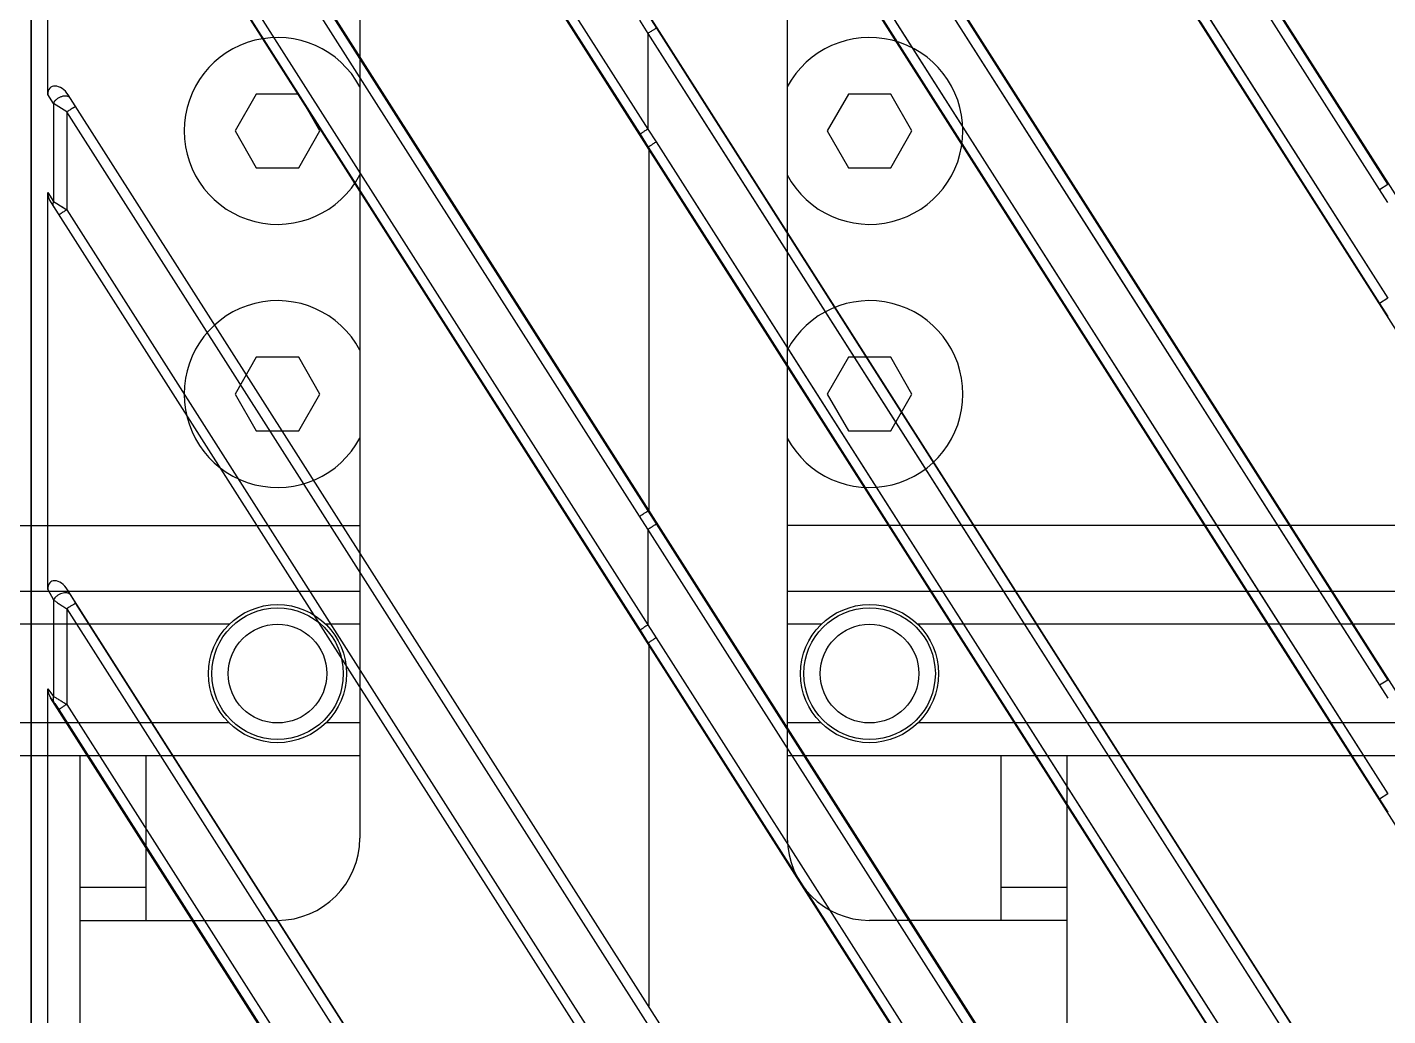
# Model space of a CAD drawing. Header units: millimetres. Extents: x 1409 to 26878, y 589 to 5187.
# Drawn here: x 15404.83 to 15446.2, y 3658.2 to 3688.25 of the extents above; entities that cross this region are included whole.
import ezdxf

# ---------------------------------------------------------------- set-up
doc = ezdxf.new("R2010")
doc.units = ezdxf.units.MM
doc.layers.add('02___PRT_ALL_AXES', color=7, linetype='Continuous')

# ---------------------------------------------------------------- blocks, each defined once
blk = doc.blocks.new('WRSF')
at = {"color": 114, "linetype": 'Continuous', "true_color": 0x139b48}
for p, q in [((12265.07, 6144.563), (12265.07, 6109.563)), ((12278.07, 6144.563), (12278.07, 6109.563)), ((12261.925, 6132.18), (12261.28, 6131.063)), ((12263.215, 6132.18), (12261.925, 6132.18)), ((12263.86, 6131.063), (12263.215, 6132.18)), ((12279.925, 6132.18), (12279.28, 6131.063)), ((12281.215, 6132.18), (12279.925, 6132.18)), ((12281.86, 6131.063), (12281.215, 6132.18)), ((12261.28, 6131.063), (12261.925, 6129.946)), ((12263.215, 6129.946), (12263.86, 6131.063)), ((12279.28, 6131.063), (12279.925, 6129.946)), ((12281.215, 6129.946), (12281.86, 6131.063)), ((12261.925, 6129.946), (12263.215, 6129.946)), ((12279.925, 6129.946), (12281.215, 6129.946)), ((12261.925, 6124.18), (12261.28, 6123.063)), ((12263.215, 6124.18), (12261.925, 6124.18)), ((12263.86, 6123.063), (12263.215, 6124.18)), ((12279.925, 6124.18), (12279.28, 6123.063)), ((12281.215, 6124.18), (12279.925, 6124.18)), ((12281.86, 6123.063), (12281.215, 6124.18)), ((12261.28, 6123.063), (12261.925, 6121.946)), ((12263.215, 6121.946), (12263.86, 6123.063)), ((12279.28, 6123.063), (12279.925, 6121.946)), ((12281.215, 6121.946), (12281.86, 6123.063)), ((12261.925, 6121.946), (12263.215, 6121.946)), ((12279.925, 6121.946), (12281.215, 6121.946)), ((12241.57, 6119.063), (12265.07, 6119.063)), ((12832.07, 6119.063), (12278.07, 6119.063)), ((12265.07, 6117.063), (12242.07, 6117.063)), ((12832.07, 6117.063), (12278.07, 6117.063)), ((12265.07, 6116.063), (12264.039, 6116.063)), ((12279.1, 6116.063), (12278.07, 6116.063)), ((12265.07, 6113.063), (12264.039, 6113.063)), ((12279.1, 6113.063), (12278.07, 6113.063)), ((12265.07, 6112.063), (12242.07, 6112.063)), ((12256.57, 6046.588), (12256.57, 6112.063)), ((12258.57, 6112.063), (12258.57, 6107.063)), ((12832.07, 6112.063), (12278.07, 6112.063)), ((12284.57, 6107.063), (12284.57, 6112.063)), ((12286.57, 6112.063), (12286.57, 6046.588)), ((12258.57, 6108.063), (12256.57, 6108.063)), ((12286.57, 6108.063), (12284.57, 6108.063)), ((12256.57, 6107.063), (12262.57, 6107.063)), ((12286.57, 6107.063), (12280.57, 6107.063))]:
    blk.add_line(p, q, dxfattribs=at)
for centre, radius in [((12262.57, 6114.563), 2), ((12280.57, 6114.563), 2), ((12262.57, 6114.563), 1.5), ((12280.57, 6114.563), 1.5)]:
    blk.add_circle(centre, radius, dxfattribs=at)
for centre, start, end in [((12262.57, 6109.563), 270, 0), ((12280.57, 6109.563), 180, 270)]:
    blk.add_arc(centre, 2.5, start, end, dxfattribs=at)
at = {"layer": '02___PRT_ALL_AXES', "color": 114, "linetype": 'Continuous', "true_color": 0x139b48}
for p, q in [((12261.1, 6116.063), (12249.039, 6116.063)), ((12828.1, 6116.063), (12282.039, 6116.063)), ((12261.1, 6113.063), (12249.039, 6113.063)), ((12828.1, 6113.063), (12282.039, 6113.063))]:
    blk.add_line(p, q, dxfattribs=at)
for centre in [(12262.57, 6114.563), (12280.57, 6114.563)]:
    blk.add_circle(centre, 2.1, dxfattribs=at)
for centre, start, end in [((12262.57, 6131.063), 28.0842, 331.9158), ((12280.57, 6131.063), 208.0842, 151.9158), ((12262.57, 6123.063), 28.0842, 331.9158), ((12280.57, 6123.063), 208.0842, 151.9158)]:
    blk.add_arc(centre, 2.84, start, end, dxfattribs=at)
blk = doc.blocks.new('*U71')
blk.add_blockref('WRSF', (-12547.57, -6214.325))
blk = doc.blocks.new('*U72')
at = {"color": 0, "linetype": 'ByBlock', "lineweight": -2, "transparency": 16777216}
blk.add_blockref('*U71', (600, 0), dxfattribs=at)
blk = doc.blocks.new('1111')
at = {"color": 7, "linetype": 'Continuous'}
for p, q in [((16002.781, 6714.134), (16002.781, 7051.634)), ((16602.781, 7051.634), (16602.781, 6714.134)), ((16003.885, 6860.558), (16096.525, 6715.143)), ((16003.365, 6857.28), (16094.127, 6714.812)), ((16003.885, 6845.483), (16086.921, 6715.143)), ((16003.365, 6842.204), (16084.523, 6714.812)), ((16044.024, 6797.516), (16021.794, 6832.413)), ((16043.772, 6797.356), (16021.527, 6832.252)), ((16043.732, 6767.861), (16003.885, 6830.407)), ((16021.54, 6828.79), (16043.772, 6793.891)), ((16021.778, 6828.95), (16044.024, 6794.051)), ((16003.365, 6827.129), (16074.919, 6714.812)), ((16003.621, 6826.767), (16021.29, 6799.032)), ((16003.858, 6826.927), (16021.527, 6799.192)), ((16021.527, 6817.176), (16043.772, 6782.28)), ((16021.794, 6817.337), (16044.024, 6782.441)), ((16003.885, 6815.332), (16067.713, 6715.143)), ((16021.275, 6787.422), (16003.858, 6814.76)), ((16021.541, 6787.583), (16004.125, 6814.921)), ((16021.778, 6813.875), (16044.024, 6778.976)), ((16021.54, 6813.715), (16043.772, 6778.816)), ((16003.28, 6800.245), (16003.28, 6812.319)), ((16003.365, 6812.053), (16065.315, 6714.812)), ((16003.621, 6811.692), (16021.29, 6783.957)), ((16003.858, 6811.852), (16021.527, 6784.117)), ((16041.53, 6801.431), (16036.754, 6808.928)), ((16028.669, 6805.972), (16035.786, 6794.808)), ((16043.772, 6797.356), (16038.883, 6805.025)), ((16021.541, 6802.658), (16021.794, 6802.262)), ((16038.576, 6802.597), (16044.024, 6794.051)), ((16021.275, 6802.497), (16021.527, 6802.101)), ((16021.794, 6802.262), (16043.708, 6767.861)), ((16021.794, 6802.262), (16026.476, 6794.912)), ((16028.804, 6802.313), (16033.55, 6794.862)), ((16029.046, 6802.473), (16033.795, 6795.022)), ((16031.296, 6802.422), (16038.499, 6791.114)), ((16038.328, 6802.437), (16043.772, 6793.891)), ((16021.527, 6802.101), (16021.527, 6799.192)), ((16021.527, 6802.101), (16043.353, 6767.861)), ((16021.527, 6802.101), (16023.911, 6798.36)), ((16044.024, 6797.516), (16041.53, 6801.431)), ((16003.455, 6799.97), (16003.28, 6800.245)), ((16038.818, 6745.424), (16003.903, 6800.229)), ((16003.455, 6799.97), (16003.455, 6796.992)), ((16003.858, 6799.717), (16003.455, 6799.97)), ((16003.858, 6799.717), (16003.858, 6796.739)), ((16021.527, 6771.983), (16003.858, 6799.717)), ((16021.29, 6799.032), (16021.54, 6798.639)), ((16021.527, 6799.192), (16021.778, 6798.799)), ((16021.54, 6798.639), (16024.099, 6794.623)), ((16021.54, 6798.639), (16041.147, 6767.861)), ((16021.552, 6798.581), (16021.54, 6798.639)), ((16021.552, 6798.581), (16021.552, 6787.601)), ((16021.778, 6798.799), (16026.848, 6790.845)), ((16021.778, 6798.799), (16041.397, 6768.022)), ((16023.911, 6798.36), (16030.844, 6787.485)), ((16003.28, 6785.197), (16003.28, 6797.267)), ((16003.28, 6797.267), (16003.455, 6796.992)), ((16043.772, 6797.356), (16044.024, 6797.516)), ((16044.024, 6796.96), (16043.772, 6797.356)), ((16003.381, 6796.953), (16036.269, 6745.33)), ((16003.455, 6796.992), (16003.553, 6796.931)), ((16003.553, 6796.931), (16003.858, 6796.739)), ((16003.553, 6796.931), (16003.615, 6796.892)), ((16003.615, 6796.892), (16003.687, 6796.847)), ((16003.687, 6796.847), (16003.769, 6796.795)), ((16003.769, 6796.795), (16003.858, 6796.739)), ((16003.858, 6796.739), (16021.527, 6769.005)), ((16026.476, 6794.912), (16031.105, 6787.646)), ((16033.55, 6794.862), (16040.92, 6783.293)), ((16033.795, 6795.022), (16038.576, 6787.522)), ((16035.786, 6794.808), (16040.876, 6786.822)), ((16024.099, 6794.623), (16029.206, 6786.606)), ((16044.024, 6794.051), (16043.772, 6793.891)), ((16043.772, 6793.891), (16044.024, 6793.495)), ((16038.499, 6791.114), (16044.024, 6782.441)), ((16026.848, 6790.845), (16032.135, 6782.552)), ((16021.527, 6787.025), (16021.275, 6787.422)), ((16021.552, 6787.601), (16021.541, 6787.583)), ((16021.794, 6787.187), (16021.541, 6787.583)), ((16030.844, 6787.485), (16037.923, 6776.38)), ((16031.105, 6787.646), (16038.179, 6776.541)), ((16038.576, 6787.522), (16044.024, 6778.976)), ((16033.744, 6767.861), (16021.527, 6787.025)), ((16021.527, 6787.025), (16021.527, 6784.117)), ((16034.002, 6768.022), (16021.794, 6787.187)), ((16029.206, 6786.606), (16034.727, 6777.938)), ((16040.876, 6786.822), (16043.772, 6782.28)), ((16003.28, 6785.197), (16003.455, 6784.877)), ((16003.885, 6785.181), (16003.964, 6785.038)), ((16017.501, 6763.81), (16003.885, 6785.181)), ((16003.455, 6784.877), (16003.455, 6781.939)), ((16004.125, 6784.771), (16017.483, 6763.803)), ((16003.858, 6784.609), (16003.858, 6781.701)), ((16003.858, 6784.609), (16017.216, 6763.641)), ((16021.29, 6783.957), (16021.54, 6783.564)), ((16021.527, 6784.117), (16021.778, 6783.724)), ((16021.54, 6783.564), (16031.543, 6767.861)), ((16021.552, 6783.506), (16021.54, 6783.564)), ((16021.778, 6783.724), (16031.787, 6768.021)), ((16021.552, 6783.506), (16021.552, 6772.525)), ((16040.92, 6783.293), (16043.772, 6778.816)), ((16032.135, 6782.552), (16038.039, 6773.29)), ((16044.024, 6782.441), (16043.772, 6782.28)), ((16003.28, 6770.094), (16003.28, 6782.168)), ((16003.28, 6782.168), (16003.455, 6781.939)), ((16003.365, 6781.903), (16003.46, 6781.78)), ((16015.907, 6762.216), (16003.365, 6781.903)), ((16043.772, 6782.28), (16044.024, 6781.885)), ((16003.621, 6781.541), (16015.882, 6762.294)), ((16003.858, 6781.701), (16016.12, 6762.454)), ((16044.024, 6778.976), (16043.772, 6778.816)), ((16043.772, 6778.816), (16044.024, 6778.42)), ((16034.727, 6777.938), (16041.147, 6767.861)), ((16038.179, 6776.541), (16040.765, 6772.482)), ((16037.923, 6776.38), (16040.51, 6772.321)), ((16038.039, 6773.29), (16041.397, 6768.022)), ((16040.765, 6772.482), (16043.606, 6768.022)), ((16040.51, 6772.321), (16043.353, 6767.861))]:
    blk.add_line(p, q, dxfattribs=at)
for centre, major_axis, ratio, start_param, end_param in [((16003.642, 6800.08), (-0.264, 0.384), 0.642651, -1.624536, 0.752228), ((16003.642, 6797.102), (-0.264, 0.384), 0.642651, 0.752228, 1.517057), ((16003.642, 6785.005), (-0.253, 0.43), 0.601104, -1.513218, 0.79522), ((16003.642, 6782.031), (-0.278, 0.337), 0.685856, 0.694237, 1.39405)]:
    blk.add_ellipse(centre, major_axis=major_axis, ratio=ratio, start_param=start_param, end_param=end_param, dxfattribs=at)
for points, knots in [([(16021.794, 6802.262), (16021.793, 6802.262), (16021.792, 6802.261), (16021.789, 6802.26), (16021.783, 6802.257), (16021.775, 6802.253), (16021.765, 6802.247), (16021.753, 6802.24), (16021.733, 6802.229), (16021.704, 6802.211), (16021.665, 6802.187), (16021.621, 6802.16), (16021.575, 6802.131), (16021.543, 6802.111), (16021.527, 6802.101)], [0, 0, 0, 0, 0.005231, 0.012589, 0.033669, 0.063117, 0.100673, 0.146013, 0.198735, 0.324335, 0.472945, 0.63916, 0.81702, 1, 1, 1, 1]), ([(16003.455, 6799.97), (16003.466, 6799.994), (16003.494, 6800.042), (16003.553, 6800.103), (16003.625, 6800.154), (16003.692, 6800.183), (16003.747, 6800.197), (16003.799, 6800.205), (16003.849, 6800.202), (16003.894, 6800.189), (16003.923, 6800.175), (16003.947, 6800.155), (16003.96, 6800.14), (16003.965, 6800.131)], [0, 0, 0, 0, 0.126758, 0.264209, 0.406553, 0.546898, 0.614349, 0.679007, 0.797934, 0.852288, 0.903522, 0.952419, 1, 1, 1, 1]), ([(16003.858, 6799.717), (16003.875, 6799.728), (16003.908, 6799.749), (16003.95, 6799.775), (16003.982, 6799.795), (16004.004, 6799.809), (16004.025, 6799.822), (16004.044, 6799.833), (16004.062, 6799.844), (16004.078, 6799.853), (16004.092, 6799.861), (16004.103, 6799.868), (16004.111, 6799.872), (16004.117, 6799.875), (16004.12, 6799.876), (16004.122, 6799.878), (16004.124, 6799.878), (16004.125, 6799.879), (16004.126, 6799.879), (16004.126, 6799.878)], [0, 0, 0, 0, 0.192507, 0.378902, 0.467383, 0.551547, 0.630534, 0.703523, 0.769793, 0.828658, 0.879541, 0.921915, 0.955367, 0.968646, 0.979578, 0.988145, 0.994348, 0.998221, 1, 1, 1, 1]), ([(16021.527, 6799.192), (16021.512, 6799.183), (16021.483, 6799.164), (16021.44, 6799.136), (16021.401, 6799.11), (16021.366, 6799.087), (16021.34, 6799.07), (16021.323, 6799.058), (16021.313, 6799.051), (16021.304, 6799.044), (16021.298, 6799.039), (16021.293, 6799.036), (16021.29, 6799.033), (16021.29, 6799.032)], [0, 0, 0, 0, 0.186782, 0.366131, 0.532175, 0.679595, 0.803609, 0.85556, 0.900224, 0.93725, 0.966352, 0.987305, 1, 1, 1, 1]), ([(16021.778, 6798.799), (16021.763, 6798.79), (16021.733, 6798.771), (16021.691, 6798.743), (16021.651, 6798.717), (16021.617, 6798.694), (16021.591, 6798.677), (16021.574, 6798.665), (16021.563, 6798.657), (16021.555, 6798.651), (16021.548, 6798.646), (16021.543, 6798.642), (16021.541, 6798.64), (16021.54, 6798.639)], [0, 0, 0, 0, 0.186765, 0.36611, 0.532157, 0.679586, 0.803609, 0.855564, 0.900231, 0.937259, 0.966361, 0.987311, 1, 1, 1, 1]), ([(16003.455, 6796.992), (16003.449, 6796.978), (16003.44, 6796.95), (16003.436, 6796.906), (16003.441, 6796.866), (16003.452, 6796.842), (16003.459, 6796.831)], [0, 0, 0, 0, 0.277177, 0.533061, 0.771506, 1, 1, 1, 1]), ([(16003.858, 6796.739), (16003.842, 6796.729), (16003.811, 6796.709), (16003.766, 6796.68), (16003.731, 6796.657), (16003.705, 6796.64), (16003.688, 6796.628), (16003.673, 6796.618), (16003.659, 6796.608), (16003.647, 6796.6), (16003.637, 6796.593), (16003.631, 6796.588), (16003.626, 6796.585), (16003.624, 6796.583), (16003.622, 6796.581), (16003.621, 6796.58), (16003.62, 6796.579), (16003.62, 6796.578), (16003.62, 6796.578)], [0, 0, 0, 0, 0.196965, 0.385213, 0.557811, 0.636283, 0.708546, 0.773962, 0.831919, 0.88191, 0.923472, 0.956239, 0.969238, 0.979938, 0.988324, 0.994402, 0.99821, 1, 1, 1, 1]), ([(16021.275, 6787.422), (16021.291, 6787.432), (16021.322, 6787.452), (16021.369, 6787.481), (16021.412, 6787.508), (16021.451, 6787.532), (16021.481, 6787.549), (16021.501, 6787.561), (16021.513, 6787.568), (16021.523, 6787.574), (16021.531, 6787.578), (16021.536, 6787.581), (16021.54, 6787.582), (16021.541, 6787.583), (16021.541, 6787.583)], [0, 0, 0, 0, 0.18298, 0.36084, 0.527055, 0.675665, 0.801265, 0.853987, 0.899327, 0.936883, 0.966331, 0.987411, 0.994769, 1, 1, 1, 1]), ([(16021.527, 6787.025), (16021.543, 6787.036), (16021.575, 6787.056), (16021.621, 6787.085), (16021.665, 6787.112), (16021.704, 6787.136), (16021.733, 6787.153), (16021.753, 6787.165), (16021.765, 6787.172), (16021.775, 6787.178), (16021.783, 6787.182), (16021.789, 6787.185), (16021.792, 6787.186), (16021.793, 6787.186), (16021.794, 6787.187)], [0, 0, 0, 0, 0.18298, 0.36084, 0.527055, 0.675665, 0.801265, 0.853987, 0.899327, 0.936883, 0.966331, 0.987411, 0.994769, 1, 1, 1, 1]), ([(16003.964, 6785.038), (16003.958, 6785.045), (16003.944, 6785.058), (16003.92, 6785.074), (16003.89, 6785.085), (16003.846, 6785.095), (16003.782, 6785.095), (16003.704, 6785.078), (16003.626, 6785.045), (16003.555, 6784.998), (16003.496, 6784.942), (16003.466, 6784.899), (16003.455, 6784.877)], [0, 0, 0, 0, 0.045713, 0.093827, 0.145197, 0.200355, 0.321964, 0.456539, 0.598535, 0.740949, 0.876692, 1, 1, 1, 1]), ([(16003.455, 6784.877), (16003.468, 6784.868), (16003.494, 6784.849), (16003.536, 6784.82), (16003.583, 6784.788), (16003.633, 6784.754), (16003.687, 6784.719), (16003.762, 6784.67), (16003.819, 6784.634), (16003.858, 6784.609)], [0, 0, 0, 0, 0.093828, 0.200628, 0.318136, 0.444256, 0.577126, 0.71505, 1, 1, 1, 1]), ([(16004.125, 6784.771), (16004.124, 6784.77), (16004.123, 6784.77), (16004.12, 6784.769), (16004.114, 6784.766), (16004.106, 6784.762), (16004.096, 6784.756), (16004.084, 6784.749), (16004.064, 6784.737), (16004.035, 6784.72), (16003.996, 6784.696), (16003.952, 6784.669), (16003.906, 6784.64), (16003.874, 6784.62), (16003.858, 6784.609)], [0, 0, 0, 0, 0.005231, 0.012589, 0.033669, 0.063117, 0.100673, 0.146013, 0.198735, 0.324335, 0.472945, 0.63916, 0.81702, 1, 1, 1, 1]), ([(16003.964, 6785.038), (16003.975, 6785.017), (16004, 6784.974), (16004.039, 6784.908), (16004.081, 6784.84), (16004.11, 6784.794), (16004.125, 6784.771)], [0, 0, 0, 0, 0.226755, 0.475744, 0.735416, 1, 1, 1, 1]), ([(16021.527, 6784.117), (16021.512, 6784.107), (16021.483, 6784.089), (16021.44, 6784.061), (16021.401, 6784.035), (16021.366, 6784.012), (16021.34, 6783.995), (16021.323, 6783.983), (16021.313, 6783.975), (16021.304, 6783.969), (16021.298, 6783.964), (16021.293, 6783.96), (16021.29, 6783.958), (16021.29, 6783.957)], [0, 0, 0, 0, 0.186782, 0.366131, 0.532175, 0.679595, 0.803609, 0.85556, 0.900224, 0.93725, 0.966352, 0.987305, 1, 1, 1, 1]), ([(16021.778, 6783.724), (16021.763, 6783.714), (16021.733, 6783.695), (16021.691, 6783.668), (16021.651, 6783.642), (16021.617, 6783.619), (16021.591, 6783.601), (16021.574, 6783.589), (16021.563, 6783.582), (16021.555, 6783.576), (16021.548, 6783.571), (16021.543, 6783.567), (16021.541, 6783.565), (16021.54, 6783.564)], [0, 0, 0, 0, 0.186765, 0.36611, 0.532157, 0.679586, 0.803609, 0.855564, 0.900231, 0.937259, 0.966361, 0.987311, 1, 1, 1, 1]), ([(16003.455, 6781.939), (16003.45, 6781.925), (16003.443, 6781.897), (16003.44, 6781.855), (16003.445, 6781.815), (16003.454, 6781.791), (16003.46, 6781.78)], [0, 0, 0, 0, 0.271855, 0.527736, 0.769173, 1, 1, 1, 1]), ([(16003.455, 6781.939), (16003.468, 6781.933), (16003.495, 6781.918), (16003.537, 6781.895), (16003.584, 6781.867), (16003.635, 6781.838), (16003.689, 6781.806), (16003.763, 6781.76), (16003.82, 6781.725), (16003.858, 6781.701)], [0, 0, 0, 0, 0.090397, 0.195428, 0.312456, 0.43902, 0.572905, 0.712149, 1, 1, 1, 1]), ([(16003.46, 6781.78), (16003.466, 6781.772), (16003.478, 6781.755), (16003.504, 6781.718), (16003.538, 6781.668), (16003.579, 6781.606), (16003.607, 6781.563), (16003.621, 6781.541)], [0, 0, 0, 0, 0.103408, 0.218747, 0.468859, 0.73184, 1, 1, 1, 1]), ([(16003.858, 6781.701), (16003.843, 6781.691), (16003.814, 6781.673), (16003.771, 6781.645), (16003.732, 6781.619), (16003.697, 6781.596), (16003.671, 6781.578), (16003.654, 6781.566), (16003.644, 6781.559), (16003.635, 6781.553), (16003.629, 6781.548), (16003.624, 6781.544), (16003.621, 6781.542), (16003.621, 6781.541)], [0, 0, 0, 0, 0.186782, 0.366131, 0.532175, 0.679595, 0.803609, 0.85556, 0.900224, 0.93725, 0.966352, 0.987305, 1, 1, 1, 1])]:
    blk.add_open_spline(points, degree=3, knots=knots, dxfattribs=at)
blk = doc.blocks.new('*U147')
blk.add_blockref('1111', (-16308.281, -6888.884))
blk = doc.blocks.new('*U148')
at = {"color": 0, "linetype": 'ByBlock', "lineweight": -2, "transparency": 16777216}
for p in [(0, 1350), (600, 1350)]:
    blk.add_blockref('*U147', p, dxfattribs=at)

msp = doc.modelspace()

# ---------------------------------------------------------------- block references
for name, p in [('*U148', (15110.4576, 2424.8499)), ('*U72', (15097.4439, 3768.3624))]:
    msp.add_blockref(name, p)

doc.saveas('drawing.dxf')
